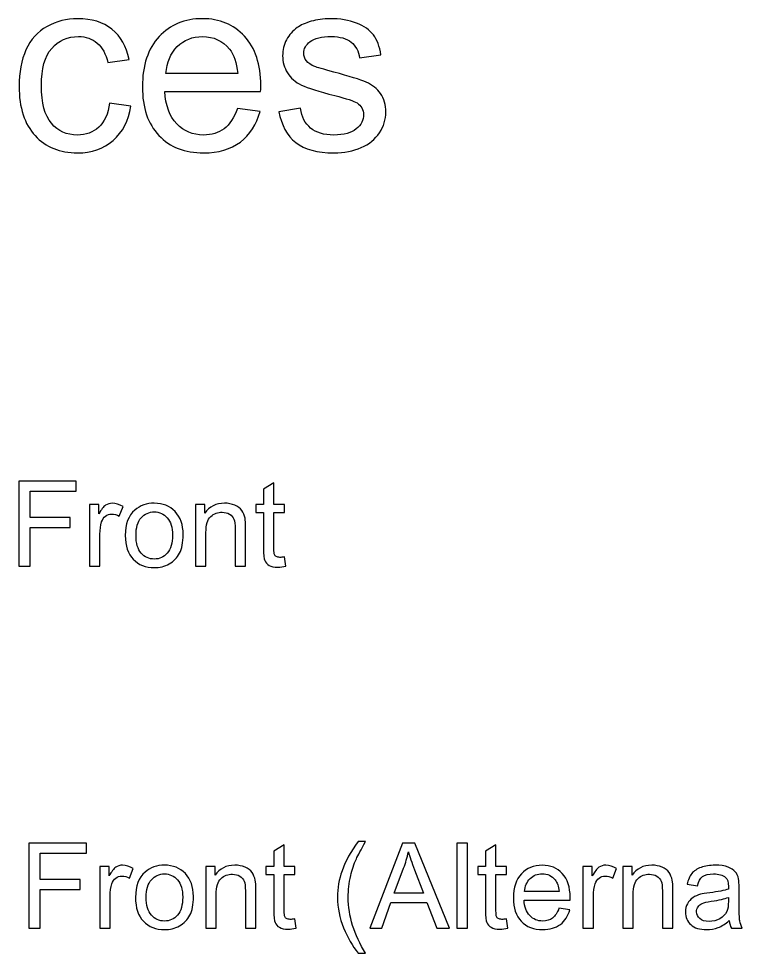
# Model space of a CAD drawing. Header units: millimetres. Extents: x 198 to 2433, y -984 to 145.
# Drawn here: x 1478.3 to 1632.6, y -65.7 to 133.7 of the extents above; entities that cross this region are included whole.
import ezdxf

# ---------------------------------------------------------------- set-up
doc = ezdxf.new("R2010")
doc.units = ezdxf.units.MM
doc.header["$MEASUREMENT"] = 0
doc.layers.add('Layer 1', color=7, linetype='Continuous')

msp = doc.modelspace()

# ---------------------------------------------------------------- linework, layer by layer
at = {"layer": 'Layer 1', "color": 250}
for points, knots in [([(1497.7095, 115.6939), (1497.7095, 115.6939), (1502.2603, 115.0589), (1502.2603, 115.0589), (1501.7576, 111.928), (1500.4876, 109.485), (1498.4327, 107.7123), (1496.3777, 105.9396), (1493.8465, 105.0576), (1490.8568, 105.0576), (1487.1085, 105.0576), (1484.0922, 106.2835), (1481.8168, 108.7353), (1479.5326, 111.1871), (1478.3949, 114.6973), (1478.3949, 119.2657), (1478.3949, 122.2291), (1478.8888, 124.8132), (1479.8677, 127.0357), (1480.8467, 129.2494), (1482.3372, 130.9162), (1484.348, 132.0187), (1486.35, 133.1299), (1488.5284, 133.6856), (1490.892, 133.6856), (1493.8642, 133.6856), (1496.3072, 132.9359), (1498.1945, 131.4278), (1500.0907, 129.9196), (1501.3078, 127.7765), (1501.837, 125.0072), (1501.837, 125.0072), (1497.339, 124.3193), (1497.339, 124.3193), (1496.9069, 126.1626), (1496.1484, 127.5472), (1495.046, 128.4821), (1493.9524, 129.4081), (1492.6295, 129.8755), (1491.0772, 129.8755), (1488.7313, 129.8755), (1486.8263, 129.0377), (1485.3534, 127.362), (1483.8894, 125.6775), (1483.1574, 123.0317), (1483.1574, 119.398), (1483.1574, 115.7115), (1483.8629, 113.0392), (1485.274, 111.3723), (1486.694, 109.7055), (1488.5372, 108.8676), (1490.8038, 108.8676), (1492.6383, 108.8676), (1494.164, 109.4232), (1495.3811, 110.5433), (1496.607, 111.6546), (1497.3831, 113.3744), (1497.7095, 115.6939)], [0, 0, 0, 0, 0.05263158, 0.05263158, 0.05263158, 0.10526316, 0.10526316, 0.10526316, 0.15789474, 0.15789474, 0.15789474, 0.21052632, 0.21052632, 0.21052632, 0.26315789, 0.26315789, 0.26315789, 0.31578947, 0.31578947, 0.31578947, 0.36842105, 0.36842105, 0.36842105, 0.42105263, 0.42105263, 0.42105263, 0.47368421, 0.47368421, 0.47368421, 0.52631579, 0.52631579, 0.52631579, 0.57894737, 0.57894737, 0.57894737, 0.63157895, 0.63157895, 0.63157895, 0.68421053, 0.68421053, 0.68421053, 0.73684211, 0.73684211, 0.73684211, 0.78947368, 0.78947368, 0.78947368, 0.84210526, 0.84210526, 0.84210526, 0.89473684, 0.89473684, 0.89473684, 0.94736842, 0.94736842, 0.94736842, 1, 1, 1, 1]), ([(1524.9615, 114.5297), (1524.9615, 114.5297), (1529.7769, 113.8947), (1529.7769, 113.8947), (1529.0273, 111.0989), (1527.625, 108.9205), (1525.5789, 107.3771), (1523.5328, 105.8337), (1520.9222, 105.0576), (1517.7384, 105.0576), (1513.7344, 105.0576), (1510.5594, 106.2923), (1508.2134, 108.7618), (1505.8674, 111.2224), (1504.6944, 114.6885), (1504.6944, 119.1423), (1504.6944, 123.746), (1505.8762, 127.3267), (1508.2487, 129.8667), (1510.6211, 132.4155), (1513.6991, 133.6856), (1517.4826, 133.6856), (1521.1427, 133.6856), (1524.1325, 132.442), (1526.452, 129.9461), (1528.7715, 127.4502), (1529.9357, 123.9401), (1529.9357, 119.4157), (1529.9357, 119.1423), (1529.9269, 118.7278), (1529.9092, 118.181), (1529.9092, 118.181), (1509.4569, 118.181), (1509.4569, 118.181), (1509.6333, 115.1735), (1510.48, 112.8628), (1512.0146, 111.2665), (1513.5403, 109.6702), (1515.4541, 108.8676), (1517.7384, 108.8676), (1519.4405, 108.8676), (1520.8957, 109.3174), (1522.0952, 110.217), (1523.3035, 111.1166), (1524.256, 112.5541), (1524.9615, 114.5297)], [0, 0, 0, 0, 0.06666667, 0.06666667, 0.06666667, 0.13333333, 0.13333333, 0.13333333, 0.2, 0.2, 0.2, 0.26666667, 0.26666667, 0.26666667, 0.33333333, 0.33333333, 0.33333333, 0.4, 0.4, 0.4, 0.46666667, 0.46666667, 0.46666667, 0.53333333, 0.53333333, 0.53333333, 0.6, 0.6, 0.6, 0.66666667, 0.66666667, 0.66666667, 0.73333333, 0.73333333, 0.73333333, 0.8, 0.8, 0.8, 0.86666667, 0.86666667, 0.86666667, 0.93333333, 0.93333333, 0.93333333, 1, 1, 1, 1]), ([(1533.8074, 113.8418), (1533.8074, 113.8418), (1538.4112, 114.5826), (1538.4112, 114.5826), (1538.6669, 112.7394), (1539.3901, 111.3282), (1540.5719, 110.3405), (1541.7537, 109.3615), (1543.4118, 108.8676), (1545.5285, 108.8676), (1547.6716, 108.8676), (1549.2591, 109.2998), (1550.2998, 110.1729), (1551.3317, 111.0372), (1551.852, 112.0603), (1551.852, 113.2332), (1551.852, 114.2828), (1551.3846, 115.1118), (1550.4585, 115.7115), (1549.8059, 116.126), (1548.2184, 116.6464), (1545.696, 117.2902), (1542.2917, 118.1457), (1539.9369, 118.8865), (1538.614, 119.5127), (1537.2999, 120.1477), (1536.3033, 121.012), (1535.6242, 122.1233), (1534.9451, 123.2257), (1534.6012, 124.4516), (1534.6012, 125.7921), (1534.6012, 127.018), (1534.8834, 128.1469), (1535.439, 129.1876), (1536.0035, 130.2283), (1536.7619, 131.0926), (1537.7233, 131.7805), (1538.4464, 132.3097), (1539.4342, 132.7595), (1540.6778, 133.1299), (1541.9301, 133.5003), (1543.2619, 133.6856), (1544.6906, 133.6856), (1546.8426, 133.6856), (1548.7299, 133.3769), (1550.3527, 132.7507), (1551.9843, 132.1333), (1553.1837, 131.2867), (1553.9599, 130.2283), (1554.7272, 129.1612), (1555.2651, 127.7412), (1555.5562, 125.9597), (1555.5562, 125.9597), (1551.0053, 125.3247), (1551.0053, 125.3247), (1550.8025, 126.7535), (1550.2028, 127.8735), (1549.215, 128.6761), (1548.2272, 129.4787), (1546.8337, 129.8755), (1545.0258, 129.8755), (1542.9003, 129.8755), (1541.3745, 129.5228), (1540.4661, 128.8172), (1539.5577, 128.1117), (1539.0991, 127.2826), (1539.0991, 126.3389), (1539.0991, 125.7392), (1539.2843, 125.1924), (1539.6635, 124.7074), (1540.0428, 124.2135), (1540.6337, 123.7989), (1541.4451, 123.4726), (1541.9125, 123.2962), (1543.2707, 122.8994), (1545.5461, 122.282), (1548.8269, 121.4089), (1551.12, 120.6857), (1552.4253, 120.1301), (1553.7306, 119.5744), (1554.7536, 118.7542), (1555.4944, 117.6959), (1556.2441, 116.6287), (1556.6145, 115.3058), (1556.6145, 113.7183), (1556.6145, 112.1749), (1556.1647, 110.7197), (1555.2563, 109.3527), (1554.3479, 107.9857), (1553.0426, 106.9273), (1551.3405, 106.1777), (1549.6295, 105.428), (1547.6981, 105.0576), (1545.5461, 105.0576), (1541.983, 105.0576), (1539.2578, 105.7985), (1537.3881, 107.2713), (1535.5184, 108.753), (1534.3278, 110.9402), (1533.8074, 113.8418)], [0, 0, 0, 0, 0.03030303, 0.03030303, 0.03030303, 0.06060606, 0.06060606, 0.06060606, 0.09090909, 0.09090909, 0.09090909, 0.12121212, 0.12121212, 0.12121212, 0.15151515, 0.15151515, 0.15151515, 0.18181818, 0.18181818, 0.18181818, 0.21212121, 0.21212121, 0.21212121, 0.24242424, 0.24242424, 0.24242424, 0.27272727, 0.27272727, 0.27272727, 0.3030303, 0.3030303, 0.3030303, 0.33333333, 0.33333333, 0.33333333, 0.36363636, 0.36363636, 0.36363636, 0.39393939, 0.39393939, 0.39393939, 0.42424242, 0.42424242, 0.42424242, 0.45454545, 0.45454545, 0.45454545, 0.48484848, 0.48484848, 0.48484848, 0.51515152, 0.51515152, 0.51515152, 0.54545455, 0.54545455, 0.54545455, 0.57575758, 0.57575758, 0.57575758, 0.60606061, 0.60606061, 0.60606061, 0.63636364, 0.63636364, 0.63636364, 0.66666667, 0.66666667, 0.66666667, 0.6969697, 0.6969697, 0.6969697, 0.72727273, 0.72727273, 0.72727273, 0.75757576, 0.75757576, 0.75757576, 0.78787879, 0.78787879, 0.78787879, 0.81818182, 0.81818182, 0.81818182, 0.84848485, 0.84848485, 0.84848485, 0.87878788, 0.87878788, 0.87878788, 0.90909091, 0.90909091, 0.90909091, 0.93939394, 0.93939394, 0.93939394, 0.96969697, 0.96969697, 0.96969697, 1, 1, 1, 1]), ([(1509.7215, 121.991), (1509.7215, 121.991), (1525.0144, 121.991), (1525.0144, 121.991), (1524.8116, 124.3017), (1524.2207, 126.0303), (1523.2594, 127.1856), (1521.7865, 128.976), (1519.8639, 129.8755), (1517.5091, 129.8755), (1515.3748, 129.8755), (1513.5844, 129.1612), (1512.1292, 127.7324), (1510.6828, 126.3037), (1509.8803, 124.3899), (1509.7215, 121.991)], [0, 0, 0, 0, 0.2, 0.2, 0.2, 0.4, 0.4, 0.4, 0.6, 0.6, 0.6, 0.8, 0.8, 0.8, 1, 1, 1, 1]), ([(1478.3124, 16.8596), (1478.3124, 16.8596), (1478.3124, 35.046), (1478.3124, 35.046), (1478.3124, 35.046), (1490.5806, 35.046), (1490.5806, 35.046), (1490.5806, 35.046), (1490.5806, 32.9124), (1490.5806, 32.9124), (1490.5806, 32.9124), (1480.7254, 32.9124), (1480.7254, 32.9124), (1480.7254, 32.9124), (1480.7254, 27.2482), (1480.7254, 27.2482), (1480.7254, 27.2482), (1489.2598, 27.2482), (1489.2598, 27.2482), (1489.2598, 27.2482), (1489.2598, 25.1146), (1489.2598, 25.1146), (1489.2598, 25.1146), (1480.7254, 25.1146), (1480.7254, 25.1146), (1480.7254, 25.1146), (1480.7254, 16.8596), (1480.7254, 16.8596), (1480.7254, 16.8596), (1478.3124, 16.8596), (1478.3124, 16.8596)], [0, 0, 0, 0, 0.1, 0.1, 0.1, 0.2, 0.2, 0.2, 0.3, 0.3, 0.3, 0.4, 0.4, 0.4, 0.5, 0.5, 0.5, 0.6, 0.6, 0.6, 0.7, 0.7, 0.7, 0.8, 0.8, 0.8, 0.9, 0.9, 0.9, 1, 1, 1, 1]), ([(1534.984, 18.8535), (1534.984, 18.8535), (1535.2888, 16.8808), (1535.2888, 16.8808), (1534.6623, 16.7495), (1534.0992, 16.6818), (1533.6082, 16.6818), (1532.7996, 16.6818), (1532.1731, 16.8088), (1531.7243, 17.067), (1531.2798, 17.3253), (1530.9666, 17.6597), (1530.7845, 18.0788), (1530.6025, 18.4979), (1530.5136, 19.3784), (1530.5136, 20.7204), (1530.5136, 20.7204), (1530.5136, 28.315), (1530.5136, 28.315), (1530.5136, 28.315), (1528.8626, 28.315), (1528.8626, 28.315), (1528.8626, 28.315), (1528.8626, 30.0422), (1528.8626, 30.0422), (1528.8626, 30.0422), (1530.5136, 30.0422), (1530.5136, 30.0422), (1530.5136, 30.0422), (1530.5136, 33.3019), (1530.5136, 33.3019), (1530.5136, 33.3019), (1532.7488, 34.6438), (1532.7488, 34.6438), (1532.7488, 34.6438), (1532.7488, 30.0422), (1532.7488, 30.0422), (1532.7488, 30.0422), (1534.984, 30.0422), (1534.984, 30.0422), (1534.984, 30.0422), (1534.984, 28.315), (1534.984, 28.315), (1534.984, 28.315), (1532.7488, 28.315), (1532.7488, 28.315), (1532.7488, 28.315), (1532.7488, 20.5934), (1532.7488, 20.5934), (1532.7488, 19.9542), (1532.7869, 19.5435), (1532.8673, 19.3615), (1532.9435, 19.1795), (1533.0705, 19.0355), (1533.2483, 18.9255), (1533.4261, 18.8196), (1533.6801, 18.7646), (1534.0103, 18.7646), (1534.2559, 18.7646), (1534.5818, 18.7942), (1534.984, 18.8535)], [0, 0, 0, 0, 0.05, 0.05, 0.05, 0.1, 0.1, 0.1, 0.15, 0.15, 0.15, 0.2, 0.2, 0.2, 0.25, 0.25, 0.25, 0.3, 0.3, 0.3, 0.35, 0.35, 0.35, 0.4, 0.4, 0.4, 0.45, 0.45, 0.45, 0.5, 0.5, 0.5, 0.55, 0.55, 0.55, 0.6, 0.6, 0.6, 0.65, 0.65, 0.65, 0.7, 0.7, 0.7, 0.75, 0.75, 0.75, 0.8, 0.8, 0.8, 0.85, 0.85, 0.85, 0.9, 0.9, 0.9, 0.95, 0.95, 0.95, 1, 1, 1, 1]), ([(1493.3958, 16.8596), (1493.3958, 16.8596), (1493.3958, 30.0422), (1493.3958, 30.0422), (1493.3958, 30.0422), (1495.4024, 30.0422), (1495.4024, 30.0422), (1495.4024, 30.0422), (1495.4024, 28.0229), (1495.4024, 28.0229), (1495.9146, 28.9585), (1496.3888, 29.5765), (1496.8248, 29.8729), (1497.2608, 30.1734), (1497.7392, 30.3216), (1498.2599, 30.3216), (1499.0134, 30.3216), (1499.7797, 30.0845), (1500.5586, 29.6146), (1500.5586, 29.6146), (1499.7627, 27.553), (1499.7627, 27.553), (1499.2209, 27.8578), (1498.679, 28.0102), (1498.1371, 28.0102), (1497.6503, 28.0102), (1497.2143, 27.862), (1496.829, 27.5699), (1496.4438, 27.2778), (1496.1686, 26.8714), (1496.0035, 26.3507), (1495.7538, 25.5591), (1495.631, 24.6913), (1495.631, 23.7472), (1495.631, 23.7472), (1495.631, 16.8596), (1495.631, 16.8596), (1495.631, 16.8596), (1493.3958, 16.8596), (1493.3958, 16.8596)], [0, 0, 0, 0, 0.07692308, 0.07692308, 0.07692308, 0.15384615, 0.15384615, 0.15384615, 0.23076923, 0.23076923, 0.23076923, 0.30769231, 0.30769231, 0.30769231, 0.38461538, 0.38461538, 0.38461538, 0.46153846, 0.46153846, 0.46153846, 0.53846154, 0.53846154, 0.53846154, 0.61538462, 0.61538462, 0.61538462, 0.69230769, 0.69230769, 0.69230769, 0.76923077, 0.76923077, 0.76923077, 0.84615385, 0.84615385, 0.84615385, 0.92307692, 0.92307692, 0.92307692, 1, 1, 1, 1]), ([(1501.0412, 23.4509), (1501.0412, 25.8851), (1501.7185, 27.6885), (1503.0774, 28.8611), (1504.2077, 29.8348), (1505.592, 30.3216), (1507.2219, 30.3216), (1509.0295, 30.3216), (1510.5112, 29.7289), (1511.6626, 28.5436), (1512.8099, 27.3625), (1513.3856, 25.7242), (1513.3856, 23.6372), (1513.3856, 21.9438), (1513.1316, 20.6146), (1512.6236, 19.6451), (1512.1156, 18.6757), (1511.3748, 17.9222), (1510.4011, 17.3845), (1509.4317, 16.8469), (1508.3691, 16.5802), (1507.2219, 16.5802), (1505.3761, 16.5802), (1503.886, 17.1686), (1502.7472, 18.3497), (1501.6085, 19.5308), (1501.0412, 21.2326), (1501.0412, 23.4509)], [0, 0, 0, 0, 0.11111111, 0.11111111, 0.11111111, 0.22222222, 0.22222222, 0.22222222, 0.33333333, 0.33333333, 0.33333333, 0.44444444, 0.44444444, 0.44444444, 0.55555556, 0.55555556, 0.55555556, 0.66666667, 0.66666667, 0.66666667, 0.77777778, 0.77777778, 0.77777778, 0.88888889, 0.88888889, 0.88888889, 1, 1, 1, 1]), ([(1516.006, 16.8596), (1516.006, 16.8596), (1516.006, 30.0422), (1516.006, 30.0422), (1516.006, 30.0422), (1518.0126, 30.0422), (1518.0126, 30.0422), (1518.0126, 30.0422), (1518.0126, 28.1711), (1518.0126, 28.1711), (1518.9778, 29.6062), (1520.3748, 30.3216), (1522.1994, 30.3216), (1522.9952, 30.3216), (1523.7234, 30.1777), (1524.388, 29.894), (1525.0526, 29.6104), (1525.5522, 29.2336), (1525.8824, 28.7722), (1526.2126, 28.3108), (1526.4454, 27.7604), (1526.5766, 27.1254), (1526.6571, 26.7106), (1526.6994, 25.9867), (1526.6994, 24.9537), (1526.6994, 24.9537), (1526.6994, 16.8596), (1526.6994, 16.8596), (1526.6994, 16.8596), (1524.4642, 16.8596), (1524.4642, 16.8596), (1524.4642, 16.8596), (1524.4642, 24.8691), (1524.4642, 24.8691), (1524.4642, 25.7792), (1524.3795, 26.4608), (1524.206, 26.9095), (1524.0324, 27.3583), (1523.7234, 27.7181), (1523.2831, 27.989), (1522.8428, 28.2557), (1522.3221, 28.3912), (1521.7295, 28.3912), (1520.7812, 28.3912), (1519.9642, 28.0906), (1519.2741, 27.4853), (1518.5841, 26.8841), (1518.2412, 25.7369), (1518.2412, 24.052), (1518.2412, 24.052), (1518.2412, 16.8596), (1518.2412, 16.8596), (1518.2412, 16.8596), (1516.006, 16.8596), (1516.006, 16.8596)], [0, 0, 0, 0, 0.05555556, 0.05555556, 0.05555556, 0.11111111, 0.11111111, 0.11111111, 0.16666667, 0.16666667, 0.16666667, 0.22222222, 0.22222222, 0.22222222, 0.27777778, 0.27777778, 0.27777778, 0.33333333, 0.33333333, 0.33333333, 0.38888889, 0.38888889, 0.38888889, 0.44444444, 0.44444444, 0.44444444, 0.5, 0.5, 0.5, 0.55555556, 0.55555556, 0.55555556, 0.61111111, 0.61111111, 0.61111111, 0.66666667, 0.66666667, 0.66666667, 0.72222222, 0.72222222, 0.72222222, 0.77777778, 0.77777778, 0.77777778, 0.83333333, 0.83333333, 0.83333333, 0.88888889, 0.88888889, 0.88888889, 0.94444444, 0.94444444, 0.94444444, 1, 1, 1, 1]), ([(1503.3272, 23.4467), (1503.3272, 21.7618), (1503.6955, 20.5003), (1504.4321, 19.6663), (1505.1729, 18.8281), (1506.1, 18.409), (1507.2219, 18.409), (1508.331, 18.409), (1509.2539, 18.8281), (1509.9947, 19.6705), (1510.7313, 20.513), (1511.0996, 21.7957), (1511.0996, 23.5186), (1511.0996, 25.1442), (1510.7271, 26.3761), (1509.9862, 27.2101), (1509.2454, 28.0483), (1508.3225, 28.4674), (1507.2219, 28.4674), (1506.1, 28.4674), (1505.1729, 28.0525), (1504.4321, 27.2186), (1503.6955, 26.3846), (1503.3272, 25.1273), (1503.3272, 23.4467)], [0, 0, 0, 0, 0.125, 0.125, 0.125, 0.25, 0.25, 0.25, 0.375, 0.375, 0.375, 0.5, 0.5, 0.5, 0.625, 0.625, 0.625, 0.75, 0.75, 0.75, 0.875, 0.875, 0.875, 1, 1, 1, 1]), ([(1480.498, -60.3672), (1480.498, -60.3672), (1480.498, -42.1808), (1480.498, -42.1808), (1480.498, -42.1808), (1492.7662, -42.1808), (1492.7662, -42.1808), (1492.7662, -42.1808), (1492.7662, -44.3144), (1492.7662, -44.3144), (1492.7662, -44.3144), (1482.911, -44.3144), (1482.911, -44.3144), (1482.911, -44.3144), (1482.911, -49.9786), (1482.911, -49.9786), (1482.911, -49.9786), (1491.4454, -49.9786), (1491.4454, -49.9786), (1491.4454, -49.9786), (1491.4454, -52.1122), (1491.4454, -52.1122), (1491.4454, -52.1122), (1482.911, -52.1122), (1482.911, -52.1122), (1482.911, -52.1122), (1482.911, -60.3672), (1482.911, -60.3672), (1482.911, -60.3672), (1480.498, -60.3672), (1480.498, -60.3672)], [0, 0, 0, 0, 0.1, 0.1, 0.1, 0.2, 0.2, 0.2, 0.3, 0.3, 0.3, 0.4, 0.4, 0.4, 0.5, 0.5, 0.5, 0.6, 0.6, 0.6, 0.7, 0.7, 0.7, 0.8, 0.8, 0.8, 0.9, 0.9, 0.9, 1, 1, 1, 1]), ([(1537.1696, -58.3733), (1537.1696, -58.3733), (1537.4744, -60.346), (1537.4744, -60.346), (1536.8479, -60.4773), (1536.2848, -60.545), (1535.7938, -60.545), (1534.9852, -60.545), (1534.3587, -60.418), (1533.9099, -60.1598), (1533.4654, -59.9015), (1533.1522, -59.5671), (1532.9701, -59.148), (1532.7881, -58.7289), (1532.6992, -57.8484), (1532.6992, -56.5064), (1532.6992, -56.5064), (1532.6992, -48.9118), (1532.6992, -48.9118), (1532.6992, -48.9118), (1531.0482, -48.9118), (1531.0482, -48.9118), (1531.0482, -48.9118), (1531.0482, -47.1846), (1531.0482, -47.1846), (1531.0482, -47.1846), (1532.6992, -47.1846), (1532.6992, -47.1846), (1532.6992, -47.1846), (1532.6992, -43.9249), (1532.6992, -43.9249), (1532.6992, -43.9249), (1534.9344, -42.583), (1534.9344, -42.583), (1534.9344, -42.583), (1534.9344, -47.1846), (1534.9344, -47.1846), (1534.9344, -47.1846), (1537.1696, -47.1846), (1537.1696, -47.1846), (1537.1696, -47.1846), (1537.1696, -48.9118), (1537.1696, -48.9118), (1537.1696, -48.9118), (1534.9344, -48.9118), (1534.9344, -48.9118), (1534.9344, -48.9118), (1534.9344, -56.6334), (1534.9344, -56.6334), (1534.9344, -57.2726), (1534.9725, -57.6833), (1535.0529, -57.8653), (1535.1291, -58.0473), (1535.2561, -58.1913), (1535.4339, -58.3013), (1535.6117, -58.4072), (1535.8657, -58.4622), (1536.1959, -58.4622), (1536.4415, -58.4622), (1536.7674, -58.4326), (1537.1696, -58.3733)], [0, 0, 0, 0, 0.05, 0.05, 0.05, 0.1, 0.1, 0.1, 0.15, 0.15, 0.15, 0.2, 0.2, 0.2, 0.25, 0.25, 0.25, 0.3, 0.3, 0.3, 0.35, 0.35, 0.35, 0.4, 0.4, 0.4, 0.45, 0.45, 0.45, 0.5, 0.5, 0.5, 0.55, 0.55, 0.55, 0.6, 0.6, 0.6, 0.65, 0.65, 0.65, 0.7, 0.7, 0.7, 0.75, 0.75, 0.75, 0.8, 0.8, 0.8, 0.85, 0.85, 0.85, 0.9, 0.9, 0.9, 0.95, 0.95, 0.95, 1, 1, 1, 1]), ([(1550.6994, -65.7012), (1549.4717, -64.1476), (1548.4303, -62.3315), (1547.5794, -60.2487), (1546.7285, -58.1659), (1546.3052, -56.0069), (1546.3052, -53.7759), (1546.3052, -51.8074), (1546.6227, -49.9236), (1547.2577, -48.1244), (1548.0028, -46.0331), (1549.15, -43.9503), (1550.6994, -41.876), (1550.6994, -41.876), (1552.2996, -41.876), (1552.2996, -41.876), (1551.3005, -43.5947), (1550.6359, -44.8224), (1550.3142, -45.559), (1549.8104, -46.6978), (1549.4125, -47.8873), (1549.1246, -49.1277), (1548.769, -50.6729), (1548.5912, -52.2265), (1548.5912, -53.7886), (1548.5912, -57.7637), (1549.8273, -61.7346), (1552.2996, -65.7012), (1552.2996, -65.7012), (1550.6994, -65.7012), (1550.6994, -65.7012)], [0, 0, 0, 0, 0.1, 0.1, 0.1, 0.2, 0.2, 0.2, 0.3, 0.3, 0.3, 0.4, 0.4, 0.4, 0.5, 0.5, 0.5, 0.6, 0.6, 0.6, 0.7, 0.7, 0.7, 0.8, 0.8, 0.8, 0.9, 0.9, 0.9, 1, 1, 1, 1]), ([(1553.1759, -60.3672), (1553.1759, -60.3672), (1560.1524, -42.1808), (1560.1524, -42.1808), (1560.1524, -42.1808), (1562.7983, -42.1808), (1562.7983, -42.1808), (1562.7983, -42.1808), (1570.2024, -60.3672), (1570.2024, -60.3672), (1570.2024, -60.3672), (1567.4634, -60.3672), (1567.4634, -60.3672), (1567.4634, -60.3672), (1565.3594, -54.8554), (1565.3594, -54.8554), (1565.3594, -54.8554), (1557.7013, -54.8554), (1557.7013, -54.8554), (1557.7013, -54.8554), (1555.7286, -60.3672), (1555.7286, -60.3672), (1555.7286, -60.3672), (1553.1759, -60.3672), (1553.1759, -60.3672)], [0, 0, 0, 0, 0.125, 0.125, 0.125, 0.25, 0.25, 0.25, 0.375, 0.375, 0.375, 0.5, 0.5, 0.5, 0.625, 0.625, 0.625, 0.75, 0.75, 0.75, 0.875, 0.875, 0.875, 1, 1, 1, 1]), ([(1571.7814, -60.3672), (1571.7814, -60.3672), (1571.7814, -42.1808), (1571.7814, -42.1808), (1571.7814, -42.1808), (1574.0166, -42.1808), (1574.0166, -42.1808), (1574.0166, -42.1808), (1574.0166, -60.3672), (1574.0166, -60.3672), (1574.0166, -60.3672), (1571.7814, -60.3672), (1571.7814, -60.3672)], [0, 0, 0, 0, 0.25, 0.25, 0.25, 0.5, 0.5, 0.5, 0.75, 0.75, 0.75, 1, 1, 1, 1]), ([(1582.3266, -58.3733), (1582.3266, -58.3733), (1582.6314, -60.346), (1582.6314, -60.346), (1582.0049, -60.4773), (1581.4418, -60.545), (1580.9508, -60.545), (1580.1422, -60.545), (1579.5157, -60.418), (1579.0669, -60.1598), (1578.6224, -59.9015), (1578.3092, -59.5671), (1578.1271, -59.148), (1577.9451, -58.7289), (1577.8562, -57.8484), (1577.8562, -56.5064), (1577.8562, -56.5064), (1577.8562, -48.9118), (1577.8562, -48.9118), (1577.8562, -48.9118), (1576.2052, -48.9118), (1576.2052, -48.9118), (1576.2052, -48.9118), (1576.2052, -47.1846), (1576.2052, -47.1846), (1576.2052, -47.1846), (1577.8562, -47.1846), (1577.8562, -47.1846), (1577.8562, -47.1846), (1577.8562, -43.9249), (1577.8562, -43.9249), (1577.8562, -43.9249), (1580.0914, -42.583), (1580.0914, -42.583), (1580.0914, -42.583), (1580.0914, -47.1846), (1580.0914, -47.1846), (1580.0914, -47.1846), (1582.3266, -47.1846), (1582.3266, -47.1846), (1582.3266, -47.1846), (1582.3266, -48.9118), (1582.3266, -48.9118), (1582.3266, -48.9118), (1580.0914, -48.9118), (1580.0914, -48.9118), (1580.0914, -48.9118), (1580.0914, -56.6334), (1580.0914, -56.6334), (1580.0914, -57.2726), (1580.1295, -57.6833), (1580.2099, -57.8653), (1580.2861, -58.0473), (1580.4131, -58.1913), (1580.5909, -58.3013), (1580.7687, -58.4072), (1581.0227, -58.4622), (1581.3529, -58.4622), (1581.5985, -58.4622), (1581.9244, -58.4326), (1582.3266, -58.3733)], [0, 0, 0, 0, 0.05, 0.05, 0.05, 0.1, 0.1, 0.1, 0.15, 0.15, 0.15, 0.2, 0.2, 0.2, 0.25, 0.25, 0.25, 0.3, 0.3, 0.3, 0.35, 0.35, 0.35, 0.4, 0.4, 0.4, 0.45, 0.45, 0.45, 0.5, 0.5, 0.5, 0.55, 0.55, 0.55, 0.6, 0.6, 0.6, 0.65, 0.65, 0.65, 0.7, 0.7, 0.7, 0.75, 0.75, 0.75, 0.8, 0.8, 0.8, 0.85, 0.85, 0.85, 0.9, 0.9, 0.9, 0.95, 0.95, 0.95, 1, 1, 1, 1]), ([(1558.4083, -52.8996), (1558.4083, -52.8996), (1564.6059, -52.8996), (1564.6059, -52.8996), (1564.6059, -52.8996), (1562.7094, -47.8577), (1562.7094, -47.8577), (1562.1379, -46.3252), (1561.7061, -45.0595), (1561.4055, -44.0604), (1561.1557, -45.2457), (1560.8213, -46.4099), (1560.4022, -47.5614), (1560.4022, -47.5614), (1558.4083, -52.8996), (1558.4083, -52.8996)], [0, 0, 0, 0, 0.2, 0.2, 0.2, 0.4, 0.4, 0.4, 0.6, 0.6, 0.6, 0.8, 0.8, 0.8, 1, 1, 1, 1]), ([(1495.5814, -60.3672), (1495.5814, -60.3672), (1495.5814, -47.1846), (1495.5814, -47.1846), (1495.5814, -47.1846), (1497.588, -47.1846), (1497.588, -47.1846), (1497.588, -47.1846), (1497.588, -49.2039), (1497.588, -49.2039), (1498.1002, -48.2683), (1498.5744, -47.6503), (1499.0104, -47.3539), (1499.4464, -47.0534), (1499.9248, -46.9052), (1500.4455, -46.9052), (1501.199, -46.9052), (1501.9653, -47.1423), (1502.7442, -47.6122), (1502.7442, -47.6122), (1501.9483, -49.6738), (1501.9483, -49.6738), (1501.4065, -49.369), (1500.8646, -49.2166), (1500.3227, -49.2166), (1499.8359, -49.2166), (1499.3999, -49.3648), (1499.0146, -49.6569), (1498.6294, -49.949), (1498.3542, -50.3554), (1498.1891, -50.8761), (1497.9394, -51.6677), (1497.8166, -52.5355), (1497.8166, -53.4796), (1497.8166, -53.4796), (1497.8166, -60.3672), (1497.8166, -60.3672), (1497.8166, -60.3672), (1495.5814, -60.3672), (1495.5814, -60.3672)], [0, 0, 0, 0, 0.07692308, 0.07692308, 0.07692308, 0.15384615, 0.15384615, 0.15384615, 0.23076923, 0.23076923, 0.23076923, 0.30769231, 0.30769231, 0.30769231, 0.38461538, 0.38461538, 0.38461538, 0.46153846, 0.46153846, 0.46153846, 0.53846154, 0.53846154, 0.53846154, 0.61538462, 0.61538462, 0.61538462, 0.69230769, 0.69230769, 0.69230769, 0.76923077, 0.76923077, 0.76923077, 0.84615385, 0.84615385, 0.84615385, 0.92307692, 0.92307692, 0.92307692, 1, 1, 1, 1]), ([(1503.2268, -53.7759), (1503.2268, -51.3417), (1503.9041, -49.5383), (1505.263, -48.3657), (1506.3933, -47.392), (1507.7776, -46.9052), (1509.4075, -46.9052), (1511.2151, -46.9052), (1512.6968, -47.4979), (1513.8482, -48.6832), (1514.9955, -49.8643), (1515.5712, -51.5026), (1515.5712, -53.5896), (1515.5712, -55.283), (1515.3172, -56.6122), (1514.8092, -57.5817), (1514.3012, -58.5511), (1513.5604, -59.3046), (1512.5867, -59.8423), (1511.6173, -60.3799), (1510.5547, -60.6466), (1509.4075, -60.6466), (1507.5617, -60.6466), (1506.0716, -60.0582), (1504.9328, -58.8771), (1503.7941, -57.696), (1503.2268, -55.9942), (1503.2268, -53.7759)], [0, 0, 0, 0, 0.11111111, 0.11111111, 0.11111111, 0.22222222, 0.22222222, 0.22222222, 0.33333333, 0.33333333, 0.33333333, 0.44444444, 0.44444444, 0.44444444, 0.55555556, 0.55555556, 0.55555556, 0.66666667, 0.66666667, 0.66666667, 0.77777778, 0.77777778, 0.77777778, 0.88888889, 0.88888889, 0.88888889, 1, 1, 1, 1]), ([(1518.1916, -60.3672), (1518.1916, -60.3672), (1518.1916, -47.1846), (1518.1916, -47.1846), (1518.1916, -47.1846), (1520.1982, -47.1846), (1520.1982, -47.1846), (1520.1982, -47.1846), (1520.1982, -49.0557), (1520.1982, -49.0557), (1521.1634, -47.6206), (1522.5604, -46.9052), (1524.385, -46.9052), (1525.1808, -46.9052), (1525.909, -47.0491), (1526.5736, -47.3328), (1527.2382, -47.6164), (1527.7378, -47.9932), (1528.068, -48.4546), (1528.3982, -48.916), (1528.631, -49.4664), (1528.7622, -50.1014), (1528.8427, -50.5162), (1528.885, -51.2401), (1528.885, -52.2731), (1528.885, -52.2731), (1528.885, -60.3672), (1528.885, -60.3672), (1528.885, -60.3672), (1526.6498, -60.3672), (1526.6498, -60.3672), (1526.6498, -60.3672), (1526.6498, -52.3577), (1526.6498, -52.3577), (1526.6498, -51.4476), (1526.5651, -50.766), (1526.3916, -50.3173), (1526.218, -49.8685), (1525.909, -49.5087), (1525.4687, -49.2378), (1525.0284, -48.9711), (1524.5077, -48.8356), (1523.9151, -48.8356), (1522.9668, -48.8356), (1522.1498, -49.1362), (1521.4597, -49.7415), (1520.7697, -50.3427), (1520.4268, -51.4899), (1520.4268, -53.1748), (1520.4268, -53.1748), (1520.4268, -60.3672), (1520.4268, -60.3672), (1520.4268, -60.3672), (1518.1916, -60.3672), (1518.1916, -60.3672)], [0, 0, 0, 0, 0.05555556, 0.05555556, 0.05555556, 0.11111111, 0.11111111, 0.11111111, 0.16666667, 0.16666667, 0.16666667, 0.22222222, 0.22222222, 0.22222222, 0.27777778, 0.27777778, 0.27777778, 0.33333333, 0.33333333, 0.33333333, 0.38888889, 0.38888889, 0.38888889, 0.44444444, 0.44444444, 0.44444444, 0.5, 0.5, 0.5, 0.55555556, 0.55555556, 0.55555556, 0.61111111, 0.61111111, 0.61111111, 0.66666667, 0.66666667, 0.66666667, 0.72222222, 0.72222222, 0.72222222, 0.77777778, 0.77777778, 0.77777778, 0.83333333, 0.83333333, 0.83333333, 0.88888889, 0.88888889, 0.88888889, 0.94444444, 0.94444444, 0.94444444, 1, 1, 1, 1]), ([(1593.5238, -56.1), (1593.5238, -56.1), (1595.8352, -56.4048), (1595.8352, -56.4048), (1595.4754, -57.7468), (1594.8023, -58.7924), (1593.8201, -59.5332), (1592.838, -60.2741), (1591.5849, -60.6466), (1590.0567, -60.6466), (1588.1348, -60.6466), (1586.6108, -60.0539), (1585.4847, -58.8686), (1584.3586, -57.6875), (1583.7956, -56.0238), (1583.7956, -53.886), (1583.7956, -51.6762), (1584.3629, -49.9574), (1585.5016, -48.7382), (1586.6404, -47.5148), (1588.1178, -46.9052), (1589.9339, -46.9052), (1591.6908, -46.9052), (1593.1259, -47.5021), (1594.2392, -48.7001), (1595.3526, -49.8982), (1595.9114, -51.583), (1595.9114, -53.7547), (1595.9114, -53.886), (1595.9072, -54.0849), (1595.8987, -54.3474), (1595.8987, -54.3474), (1586.0816, -54.3474), (1586.0816, -54.3474), (1586.1663, -55.791), (1586.5727, -56.9001), (1587.3093, -57.6663), (1588.0416, -58.4326), (1588.9603, -58.8178), (1590.0567, -58.8178), (1590.8737, -58.8178), (1591.5722, -58.6019), (1592.148, -58.1701), (1592.7279, -57.7383), (1593.1851, -57.0483), (1593.5238, -56.1)], [0, 0, 0, 0, 0.06666667, 0.06666667, 0.06666667, 0.13333333, 0.13333333, 0.13333333, 0.2, 0.2, 0.2, 0.26666667, 0.26666667, 0.26666667, 0.33333333, 0.33333333, 0.33333333, 0.4, 0.4, 0.4, 0.46666667, 0.46666667, 0.46666667, 0.53333333, 0.53333333, 0.53333333, 0.6, 0.6, 0.6, 0.66666667, 0.66666667, 0.66666667, 0.73333333, 0.73333333, 0.73333333, 0.8, 0.8, 0.8, 0.86666667, 0.86666667, 0.86666667, 0.93333333, 0.93333333, 0.93333333, 1, 1, 1, 1]), ([(1598.6334, -60.3672), (1598.6334, -60.3672), (1598.6334, -47.1846), (1598.6334, -47.1846), (1598.6334, -47.1846), (1600.64, -47.1846), (1600.64, -47.1846), (1600.64, -47.1846), (1600.64, -49.2039), (1600.64, -49.2039), (1601.1522, -48.2683), (1601.6264, -47.6503), (1602.0624, -47.3539), (1602.4984, -47.0534), (1602.9768, -46.9052), (1603.4975, -46.9052), (1604.251, -46.9052), (1605.0173, -47.1423), (1605.7962, -47.6122), (1605.7962, -47.6122), (1605.0003, -49.6738), (1605.0003, -49.6738), (1604.4585, -49.369), (1603.9166, -49.2166), (1603.3747, -49.2166), (1602.8879, -49.2166), (1602.4519, -49.3648), (1602.0666, -49.6569), (1601.6814, -49.949), (1601.4062, -50.3554), (1601.2411, -50.8761), (1600.9914, -51.6677), (1600.8686, -52.5355), (1600.8686, -53.4796), (1600.8686, -53.4796), (1600.8686, -60.3672), (1600.8686, -60.3672), (1600.8686, -60.3672), (1598.6334, -60.3672), (1598.6334, -60.3672)], [0, 0, 0, 0, 0.07692308, 0.07692308, 0.07692308, 0.15384615, 0.15384615, 0.15384615, 0.23076923, 0.23076923, 0.23076923, 0.30769231, 0.30769231, 0.30769231, 0.38461538, 0.38461538, 0.38461538, 0.46153846, 0.46153846, 0.46153846, 0.53846154, 0.53846154, 0.53846154, 0.61538462, 0.61538462, 0.61538462, 0.69230769, 0.69230769, 0.69230769, 0.76923077, 0.76923077, 0.76923077, 0.84615385, 0.84615385, 0.84615385, 0.92307692, 0.92307692, 0.92307692, 1, 1, 1, 1]), ([(1607.117, -60.3672), (1607.117, -60.3672), (1607.117, -47.1846), (1607.117, -47.1846), (1607.117, -47.1846), (1609.1236, -47.1846), (1609.1236, -47.1846), (1609.1236, -47.1846), (1609.1236, -49.0557), (1609.1236, -49.0557), (1610.0888, -47.6206), (1611.4858, -46.9052), (1613.3104, -46.9052), (1614.1062, -46.9052), (1614.8344, -47.0491), (1615.499, -47.3328), (1616.1636, -47.6164), (1616.6632, -47.9932), (1616.9934, -48.4546), (1617.3236, -48.916), (1617.5564, -49.4664), (1617.6876, -50.1014), (1617.7681, -50.5162), (1617.8104, -51.2401), (1617.8104, -52.2731), (1617.8104, -52.2731), (1617.8104, -60.3672), (1617.8104, -60.3672), (1617.8104, -60.3672), (1615.5752, -60.3672), (1615.5752, -60.3672), (1615.5752, -60.3672), (1615.5752, -52.3577), (1615.5752, -52.3577), (1615.5752, -51.4476), (1615.4905, -50.766), (1615.317, -50.3173), (1615.1434, -49.8685), (1614.8344, -49.5087), (1614.3941, -49.2378), (1613.9538, -48.9711), (1613.4331, -48.8356), (1612.8405, -48.8356), (1611.8922, -48.8356), (1611.0752, -49.1362), (1610.3851, -49.7415), (1609.6951, -50.3427), (1609.3522, -51.4899), (1609.3522, -53.1748), (1609.3522, -53.1748), (1609.3522, -60.3672), (1609.3522, -60.3672), (1609.3522, -60.3672), (1607.117, -60.3672), (1607.117, -60.3672)], [0, 0, 0, 0, 0.05555556, 0.05555556, 0.05555556, 0.11111111, 0.11111111, 0.11111111, 0.16666667, 0.16666667, 0.16666667, 0.22222222, 0.22222222, 0.22222222, 0.27777778, 0.27777778, 0.27777778, 0.33333333, 0.33333333, 0.33333333, 0.38888889, 0.38888889, 0.38888889, 0.44444444, 0.44444444, 0.44444444, 0.5, 0.5, 0.5, 0.55555556, 0.55555556, 0.55555556, 0.61111111, 0.61111111, 0.61111111, 0.66666667, 0.66666667, 0.66666667, 0.72222222, 0.72222222, 0.72222222, 0.77777778, 0.77777778, 0.77777778, 0.83333333, 0.83333333, 0.83333333, 0.88888889, 0.88888889, 0.88888889, 0.94444444, 0.94444444, 0.94444444, 1, 1, 1, 1]), ([(1629.8542, -58.7162), (1629.0245, -59.4232), (1628.2244, -59.9185), (1627.4581, -60.2106), (1626.6919, -60.5027), (1625.8706, -60.6466), (1624.9901, -60.6466), (1623.5423, -60.6466), (1622.4289, -60.2952), (1621.65, -59.5883), (1620.8711, -58.8855), (1620.4816, -57.9838), (1620.4816, -56.8874), (1620.4816, -56.2439), (1620.6298, -55.6555), (1620.9219, -55.1221), (1621.2182, -54.5887), (1621.6034, -54.1654), (1622.0776, -53.8436), (1622.5559, -53.5219), (1623.0893, -53.2764), (1623.6862, -53.1113), (1624.1265, -52.997), (1624.7911, -52.8869), (1625.6759, -52.7768), (1627.4793, -52.5652), (1628.8128, -52.3069), (1629.6637, -52.0106), (1629.6722, -51.7058), (1629.6764, -51.5111), (1629.6764, -51.4306), (1629.6764, -50.5247), (1629.4647, -49.8855), (1629.0414, -49.5129), (1628.4699, -49.0092), (1627.619, -48.7594), (1626.4929, -48.7594), (1625.4388, -48.7594), (1624.6599, -48.9457), (1624.1604, -49.314), (1623.6566, -49.6823), (1623.2883, -50.3342), (1623.047, -51.274), (1623.047, -51.274), (1620.8626, -50.9692), (1620.8626, -50.9692), (1621.0616, -50.0336), (1621.3875, -49.2759), (1621.8447, -48.7001), (1622.3019, -48.1244), (1622.9623, -47.6841), (1623.8259, -47.3709), (1624.6853, -47.0618), (1625.6886, -46.9052), (1626.8231, -46.9052), (1627.9492, -46.9052), (1628.8678, -47.0364), (1629.5748, -47.3031), (1630.2775, -47.5698), (1630.7982, -47.9), (1631.1284, -48.3022), (1631.4586, -48.7044), (1631.6915, -49.2124), (1631.8269, -49.8262), (1631.8989, -50.2072), (1631.937, -50.893), (1631.937, -51.8794), (1631.937, -51.8794), (1631.937, -54.8427), (1631.937, -54.8427), (1631.937, -56.9128), (1631.9836, -58.2209), (1632.0767, -58.7755), (1632.1656, -59.33), (1632.3519, -59.8592), (1632.6228, -60.3672), (1632.6228, -60.3672), (1630.286, -60.3672), (1630.286, -60.3672), (1630.0616, -59.8973), (1629.9177, -59.347), (1629.8542, -58.7162)], [0, 0, 0, 0, 0.03703704, 0.03703704, 0.03703704, 0.07407407, 0.07407407, 0.07407407, 0.11111111, 0.11111111, 0.11111111, 0.14814815, 0.14814815, 0.14814815, 0.18518519, 0.18518519, 0.18518519, 0.22222222, 0.22222222, 0.22222222, 0.25925926, 0.25925926, 0.25925926, 0.2962963, 0.2962963, 0.2962963, 0.33333333, 0.33333333, 0.33333333, 0.37037037, 0.37037037, 0.37037037, 0.40740741, 0.40740741, 0.40740741, 0.44444444, 0.44444444, 0.44444444, 0.48148148, 0.48148148, 0.48148148, 0.51851852, 0.51851852, 0.51851852, 0.55555556, 0.55555556, 0.55555556, 0.59259259, 0.59259259, 0.59259259, 0.62962963, 0.62962963, 0.62962963, 0.66666667, 0.66666667, 0.66666667, 0.7037037, 0.7037037, 0.7037037, 0.74074074, 0.74074074, 0.74074074, 0.77777778, 0.77777778, 0.77777778, 0.81481481, 0.81481481, 0.81481481, 0.85185185, 0.85185185, 0.85185185, 0.88888889, 0.88888889, 0.88888889, 0.92592593, 0.92592593, 0.92592593, 0.96296296, 0.96296296, 0.96296296, 1, 1, 1, 1]), ([(1505.5128, -53.7801), (1505.5128, -55.465), (1505.8811, -56.7265), (1506.6177, -57.5605), (1507.3585, -58.3987), (1508.2856, -58.8178), (1509.4075, -58.8178), (1510.5166, -58.8178), (1511.4395, -58.3987), (1512.1803, -57.5563), (1512.9169, -56.7138), (1513.2852, -55.4311), (1513.2852, -53.7082), (1513.2852, -52.0826), (1512.9127, -50.8507), (1512.1718, -50.0167), (1511.431, -49.1785), (1510.5081, -48.7594), (1509.4075, -48.7594), (1508.2856, -48.7594), (1507.3585, -49.1743), (1506.6177, -50.0082), (1505.8811, -50.8422), (1505.5128, -52.0995), (1505.5128, -53.7801)], [0, 0, 0, 0, 0.125, 0.125, 0.125, 0.25, 0.25, 0.25, 0.375, 0.375, 0.375, 0.5, 0.5, 0.5, 0.625, 0.625, 0.625, 0.75, 0.75, 0.75, 0.875, 0.875, 0.875, 1, 1, 1, 1]), ([(1586.2086, -52.5186), (1586.2086, -52.5186), (1593.5492, -52.5186), (1593.5492, -52.5186), (1593.4518, -51.4095), (1593.1682, -50.5797), (1592.7068, -50.0252), (1591.9998, -49.1658), (1591.0769, -48.734), (1589.9466, -48.734), (1588.9222, -48.734), (1588.0628, -49.0769), (1587.3643, -49.7627), (1586.67, -50.4485), (1586.2848, -51.3671), (1586.2086, -52.5186)], [0, 0, 0, 0, 0.2, 0.2, 0.2, 0.4, 0.4, 0.4, 0.6, 0.6, 0.6, 0.8, 0.8, 0.8, 1, 1, 1, 1]), ([(1629.6764, -53.7632), (1628.8636, -54.0934), (1627.6444, -54.3728), (1626.0188, -54.6014), (1625.0959, -54.7326), (1624.444, -54.8808), (1624.063, -55.0459), (1623.682, -55.211), (1623.3899, -55.4523), (1623.1825, -55.7656), (1622.975, -56.0831), (1622.8692, -56.4344), (1622.8692, -56.8239), (1622.8692, -57.4123), (1623.0936, -57.9076), (1623.5465, -58.3013), (1623.9995, -58.695), (1624.6599, -58.894), (1625.5277, -58.894), (1626.3871, -58.894), (1627.1533, -58.7077), (1627.8264, -58.331), (1628.4953, -57.9584), (1628.9906, -57.4462), (1629.3039, -56.7985), (1629.5452, -56.2947), (1629.6637, -55.5539), (1629.6637, -54.576), (1629.6637, -54.576), (1629.6764, -53.7632), (1629.6764, -53.7632)], [0, 0, 0, 0, 0.1, 0.1, 0.1, 0.2, 0.2, 0.2, 0.3, 0.3, 0.3, 0.4, 0.4, 0.4, 0.5, 0.5, 0.5, 0.6, 0.6, 0.6, 0.7, 0.7, 0.7, 0.8, 0.8, 0.8, 0.9, 0.9, 0.9, 1, 1, 1, 1])]:
    msp.add_open_spline(points, degree=3, knots=knots, dxfattribs=at)

doc.saveas('drawing.dxf')
